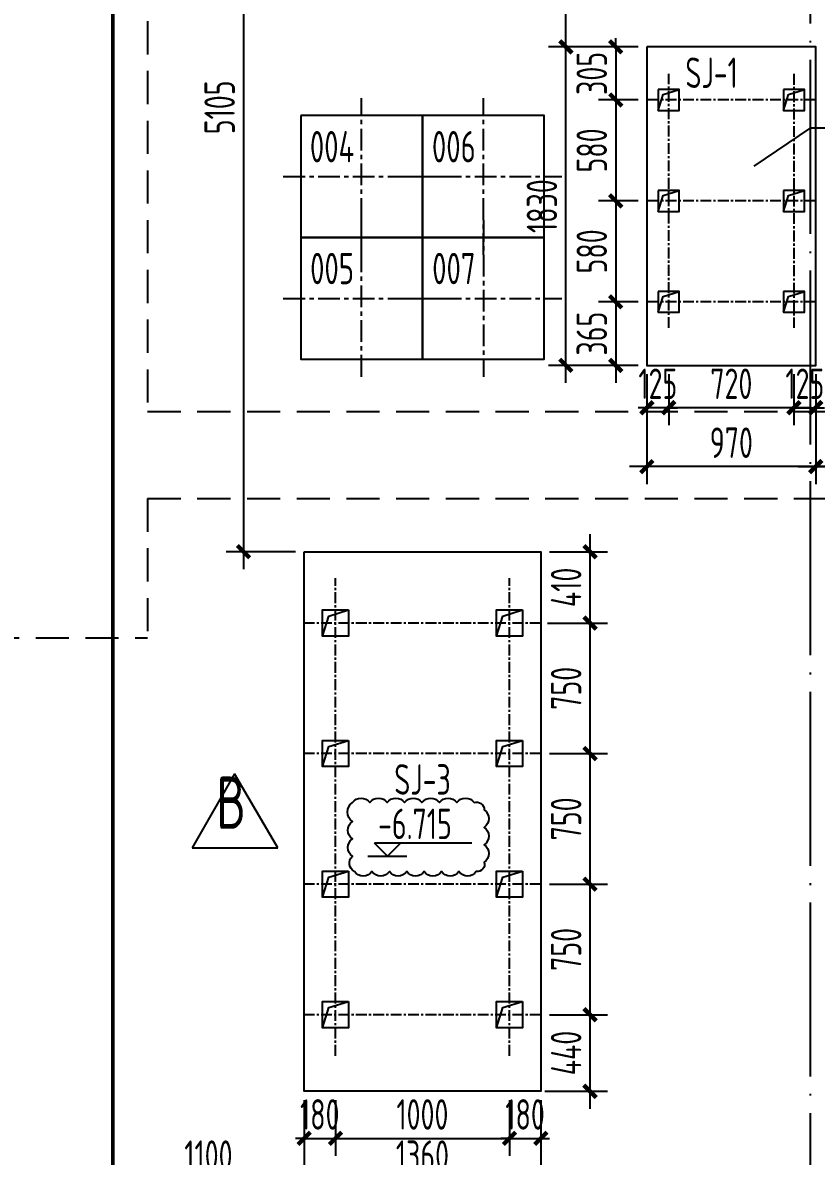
# Model space of a CAD drawing. Extents: x 214073 to 274589, y -287361 to -130190.
# Drawn here: x 227955 to 232517, y -205555 to -199043 of the extents above; entities that cross this region are included whole.
import ezdxf
from ezdxf.enums import TextEntityAlignment as Align

# ---------------------------------------------------------------- set-up
doc = ezdxf.new("R2010")
doc.units = 0
doc.header["$LTSCALE"] = 500
doc.header["$MEASUREMENT"] = 0
for name, pattern in [('CENTER', [2, 1.25, -0.25, 0.25, -0.25]), ('DASHED', [19.05, 12.7, -6.35]), ('DOTE', [2.42, 2, -0.2, 0.02, -0.2])]:
    doc.linetypes.add(name, pattern=pattern)
doc.layers.get('0').update_dxf_attribs({"linetype": 'CONTINUOUS'})
doc.layers.get('Defpoints').update_dxf_attribs({"linetype": 'CONTINUOUS'})
for name, color, linetype in [('1', 7, 'CONTINUOUS'), ('1_3PR_CIVI_D', 7, 'CONTINUOUS'), ('1_3PR_CIVI_E', 7, 'CONTINUOUS'), ('PRDWWP', 7, 'CONTINUOUS'), ('PRDWWP_CenterLine', 7, 'CONTINUOUS'), ('提资', 6, 'CONTINUOUS'), ('用于构件、墙体看线', 7, 'CONTINUOUS')]:
    doc.layers.add(name, color=color, linetype=linetype)
doc.styles.add('ACP1000普通样式', font='tssdeng.shx', dxfattribs={"width": 0.7, "bigfont": 'tssdchn.shx'})
doc.styles.add('TSSD_Dimension', font='Tssdeng.shx', dxfattribs={"width": 0.7, "bigfont": 'tssdchn.shx'})
doc.styles.add('TSSD_Label', font='Tssdeng.shx', dxfattribs={"width": 0.7, "bigfont": 'hztxt.shx'})
doc.styles.add('TSSD_Rein', font='Tssdeng.shx', dxfattribs={"width": 0.7, "bigfont": 'hztxt.shx'})
doc.dimstyles.new('_TCH_ARCH&&100', dxfattribs={"dimtxt": 175, "dimasz": 50, "dimexe": 100, "dimexo": 50, "dimgap": 50, "dimtad": 1, "dimdec": 0, "dimtxsty": 'TSSD_Rein', "dimblk": 'ARCHTICK', "dimcen": 2.5, "dimdle": 100, "dimclrd": 3, "dimclrt": 7, "dimazin": 2, "dimtfac": 1, "dimtdec": 0, "dimtix": 1, "dimtmove": 2, "dimatfit": 3, "dimarcsym": 0})

# ---------------------------------------------------------------- blocks, each defined once
blk = doc.blocks.new('_ArchTick')
at = {"color": 0, "const_width": 0.5}
blk.add_lwpolyline([(-0.71, -0.71), (0.71, 0.71)], dxfattribs=at)
blk = doc.blocks.new('*D2799')
at = {"layer": 'Defpoints', "color": 0, "transparency": 16777216}
for p in [(230932.8, -204741.9), (231216.1, -204741.9), (230907.2, -205181.9)]:
    blk.add_point(p, dxfattribs=at)
at = {"layer": '提资', "color": 3, "lineweight": -2, "transparency": 16777216}
blk.add_line((231216.1, -205281.9), (231216.1, -204641.9), dxfattribs=at)
at = {"layer": '提资', "color": 0, "lineweight": -2, "transparency": 16777216}
for p, q in [((230982.8, -204741.9), (231316.1, -204741.9)), ((230957.2, -205181.9), (231316.1, -205181.9))]:
    blk.add_line(p, q, dxfattribs=at)
at = {"layer": '提资', "color": 3, "lineweight": -2, "transparency": 16777216, "xscale": 50, "yscale": 50, "zscale": 50}
for p, rotation in [((231216.1, -204741.9), 90), ((231216.1, -205181.9), 270)]:
    blk.add_blockref('_ArchTick', p, dxfattribs=dict(at, rotation=rotation))
at = {"layer": '提资', "color": 7, "transparency": 16777216, "insert": (231078.6, -204961.9), "char_height": 175, "attachment_point": 5, "rotation": 90, "style": 'TSSD_Rein'}
blk.add_mtext('\\A1;440', dxfattribs=at)
blk = doc.blocks.new('*D2800')
at = {"layer": 'Defpoints', "color": 0, "transparency": 16777216}
for p in [(230932.4, -203991.9), (231216.1, -203991.9), (230932.8, -204741.9)]:
    blk.add_point(p, dxfattribs=at)
at = {"layer": '提资', "color": 3, "lineweight": -2, "transparency": 16777216}
blk.add_line((231216.1, -204841.9), (231216.1, -203891.9), dxfattribs=at)
at = {"layer": '提资', "color": 0, "lineweight": -2, "transparency": 16777216}
for p, q in [((230982.4, -203991.9), (231316.1, -203991.9)), ((230982.8, -204741.9), (231316.1, -204741.9))]:
    blk.add_line(p, q, dxfattribs=at)
at = {"layer": '提资', "color": 3, "lineweight": -2, "transparency": 16777216, "xscale": 50, "yscale": 50, "zscale": 50}
for p, rotation in [((231216.1, -203991.9), 90), ((231216.1, -204741.9), 270)]:
    blk.add_blockref('_ArchTick', p, dxfattribs=dict(at, rotation=rotation))
at = {"layer": '提资', "color": 7, "transparency": 16777216, "insert": (231078.6, -204366.9), "char_height": 175, "attachment_point": 5, "rotation": 90, "style": 'TSSD_Rein'}
blk.add_mtext('\\A1;750', dxfattribs=at)
blk = doc.blocks.new('*D2801')
at = {"layer": 'Defpoints', "color": 0, "transparency": 16777216}
for p in [(230932.4, -203241.9), (231216.1, -203241.9), (230932.4, -203991.9)]:
    blk.add_point(p, dxfattribs=at)
at = {"layer": '提资', "color": 3, "lineweight": -2, "transparency": 16777216}
blk.add_line((231216.1, -204091.9), (231216.1, -203141.9), dxfattribs=at)
at = {"layer": '提资', "color": 0, "lineweight": -2, "transparency": 16777216}
for p, q in [((230982.4, -203241.9), (231316.1, -203241.9)), ((230982.4, -203991.9), (231316.1, -203991.9))]:
    blk.add_line(p, q, dxfattribs=at)
at = {"layer": '提资', "color": 3, "lineweight": -2, "transparency": 16777216, "xscale": 50, "yscale": 50, "zscale": 50}
for p, rotation in [((231216.1, -203241.9), 90), ((231216.1, -203991.9), 270)]:
    blk.add_blockref('_ArchTick', p, dxfattribs=dict(at, rotation=rotation))
at = {"layer": '提资', "color": 7, "transparency": 16777216, "insert": (231078.6, -203616.9), "char_height": 175, "attachment_point": 5, "rotation": 90, "style": 'TSSD_Rein'}
blk.add_mtext('\\A1;750', dxfattribs=at)
blk = doc.blocks.new('*D2802')
at = {"layer": 'Defpoints', "color": 0, "transparency": 16777216}
for p in [(230921.9, -202491.9), (231216.1, -202491.9), (230932.4, -203241.9)]:
    blk.add_point(p, dxfattribs=at)
at = {"layer": '提资', "color": 3, "lineweight": -2, "transparency": 16777216}
blk.add_line((231216.1, -203341.9), (231216.1, -202391.9), dxfattribs=at)
at = {"layer": '提资', "color": 0, "lineweight": -2, "transparency": 16777216}
for p, q in [((230971.9, -202491.9), (231316.1, -202491.9)), ((230982.4, -203241.9), (231316.1, -203241.9))]:
    blk.add_line(p, q, dxfattribs=at)
at = {"layer": '提资', "color": 3, "lineweight": -2, "transparency": 16777216, "xscale": 50, "yscale": 50, "zscale": 50}
for p, rotation in [((231216.1, -202491.9), 90), ((231216.1, -203241.9), 270)]:
    blk.add_blockref('_ArchTick', p, dxfattribs=dict(at, rotation=rotation))
at = {"layer": '提资', "color": 7, "transparency": 16777216, "insert": (231078.6, -202866.9), "char_height": 175, "attachment_point": 5, "rotation": 90, "style": 'TSSD_Rein'}
blk.add_mtext('\\A1;750', dxfattribs=at)
blk = doc.blocks.new('*D2803')
at = {"layer": 'Defpoints', "color": 0, "transparency": 16777216}
for p in [(229752.8, -205181.9), (229572.8, -205232.3), (229752.8, -205452.3)]:
    blk.add_point(p, dxfattribs=at)
at = {"layer": '提资', "color": 0, "lineweight": -2, "transparency": 16777216}
for p, q in [((229752.8, -205231.9), (229752.8, -205552.3)), ((229572.8, -205282.3), (229572.8, -205552.3))]:
    blk.add_line(p, q, dxfattribs=at)
at = {"layer": '提资', "color": 3, "lineweight": -2, "transparency": 16777216}
for p, q in [((229572.8, -205452.3), (229522.8, -205452.3)), ((229572.8, -205452.3), (229752.8, -205452.3)), ((229752.8, -205452.3), (229802.8, -205452.3))]:
    blk.add_line(p, q, dxfattribs=at)
at = {"layer": '提资', "color": 3, "lineweight": -2, "transparency": 16777216, "xscale": 50, "yscale": 50, "zscale": 50}
blk.add_blockref('_ArchTick', (229572.8, -205452.3), dxfattribs=at)
at = {"layer": '提资', "color": 3, "lineweight": -2, "transparency": 16777216, "xscale": 50, "yscale": 50, "zscale": 50, "rotation": 180}
blk.add_blockref('_ArchTick', (229752.8, -205452.3), dxfattribs=at)
at = {"layer": '提资', "color": 7, "transparency": 16777216, "insert": (229662.8, -205314.8), "char_height": 175, "attachment_point": 5, "style": 'TSSD_Rein'}
blk.add_mtext('\\A1;180', dxfattribs=at)
blk = doc.blocks.new('*D2804')
at = {"layer": 'Defpoints', "color": 0, "transparency": 16777216}
for p in [(229752.8, -205181.9), (230752.8, -205181.9), (230752.8, -205452.3)]:
    blk.add_point(p, dxfattribs=at)
at = {"layer": '提资', "color": 0, "lineweight": -2, "transparency": 16777216}
for p, q in [((229752.8, -205231.9), (229752.8, -205552.3)), ((230752.8, -205231.9), (230752.8, -205552.3))]:
    blk.add_line(p, q, dxfattribs=at)
at = {"layer": '提资', "color": 3, "lineweight": -2, "transparency": 16777216}
blk.add_line((229652.8, -205452.3), (230852.8, -205452.3), dxfattribs=at)
at = {"layer": '提资', "color": 3, "lineweight": -2, "transparency": 16777216, "xscale": 50, "yscale": 50, "zscale": 50, "rotation": 180}
blk.add_blockref('_ArchTick', (229752.8, -205452.3), dxfattribs=at)
at = {"layer": '提资', "color": 3, "lineweight": -2, "transparency": 16777216, "xscale": 50, "yscale": 50, "zscale": 50}
blk.add_blockref('_ArchTick', (230752.8, -205452.3), dxfattribs=at)
at = {"layer": '提资', "color": 7, "transparency": 16777216, "insert": (230252.8, -205314.8), "char_height": 175, "attachment_point": 5, "style": 'TSSD_Rein'}
blk.add_mtext('\\A1;1000', dxfattribs=at)
blk = doc.blocks.new('*D2805')
at = {"layer": 'Defpoints', "color": 0, "transparency": 16777216}
for p in [(230752.8, -205181.9), (230932.8, -205232.3), (230932.8, -205452.3)]:
    blk.add_point(p, dxfattribs=at)
at = {"layer": '提资', "color": 0, "lineweight": -2, "transparency": 16777216}
for p, q in [((230752.8, -205231.9), (230752.8, -205552.3)), ((230932.8, -205282.3), (230932.8, -205552.3))]:
    blk.add_line(p, q, dxfattribs=at)
at = {"layer": '提资', "color": 3, "lineweight": -2, "transparency": 16777216}
for p, q in [((230752.8, -205452.3), (230702.8, -205452.3)), ((230752.8, -205452.3), (230932.8, -205452.3)), ((230932.8, -205452.3), (230982.8, -205452.3))]:
    blk.add_line(p, q, dxfattribs=at)
at = {"layer": '提资', "color": 3, "lineweight": -2, "transparency": 16777216, "xscale": 50, "yscale": 50, "zscale": 50}
blk.add_blockref('_ArchTick', (230752.8, -205452.3), dxfattribs=at)
at = {"layer": '提资', "color": 3, "lineweight": -2, "transparency": 16777216, "xscale": 50, "yscale": 50, "zscale": 50, "rotation": 180}
blk.add_blockref('_ArchTick', (230932.8, -205452.3), dxfattribs=at)
at = {"layer": '提资', "color": 7, "transparency": 16777216, "insert": (230842.8, -205314.8), "char_height": 175, "attachment_point": 5, "style": 'TSSD_Rein'}
blk.add_mtext('\\A1;180', dxfattribs=at)
blk = doc.blocks.new('*D2806')
at = {"layer": 'Defpoints', "color": 0, "transparency": 16777216}
for p in [(230932.8, -202081.9), (231216.1, -202081.9), (230932.8, -202491.9)]:
    blk.add_point(p, dxfattribs=at)
at = {"layer": '提资', "color": 3, "lineweight": -2, "transparency": 16777216}
blk.add_line((231216.1, -202591.9), (231216.1, -201981.9), dxfattribs=at)
at = {"layer": '提资', "color": 0, "lineweight": -2, "transparency": 16777216}
for p, q in [((230982.8, -202081.9), (231316.1, -202081.9)), ((230982.8, -202491.9), (231316.1, -202491.9))]:
    blk.add_line(p, q, dxfattribs=at)
at = {"layer": '提资', "color": 3, "lineweight": -2, "transparency": 16777216, "xscale": 50, "yscale": 50, "zscale": 50}
for p, rotation in [((231216.1, -202081.9), 90), ((231216.1, -202491.9), 270)]:
    blk.add_blockref('_ArchTick', p, dxfattribs=dict(at, rotation=rotation))
at = {"layer": '提资', "color": 7, "transparency": 16777216, "insert": (231078.6, -202286.9), "char_height": 175, "attachment_point": 5, "rotation": 90, "style": 'TSSD_Rein'}
blk.add_mtext('\\A1;410', dxfattribs=at)
blk = doc.blocks.new('*D2807')
at = {"layer": 'Defpoints', "color": 0, "transparency": 16777216}
for p in [(229572.8, -205181.9), (230932.8, -205181.9), (229572.8, -205689)]:
    blk.add_point(p, dxfattribs=at)
at = {"layer": '提资', "color": 0, "lineweight": -2, "transparency": 16777216}
for p, q in [((229572.8, -205231.9), (229572.8, -205789)), ((230932.8, -205231.9), (230932.8, -205789))]:
    blk.add_line(p, q, dxfattribs=at)
at = {"layer": '提资', "color": 3, "lineweight": -2, "transparency": 16777216}
blk.add_line((231032.8, -205689), (229472.8, -205689), dxfattribs=at)
at = {"layer": '提资', "color": 3, "lineweight": -2, "transparency": 16777216, "xscale": 50, "yscale": 50, "zscale": 50, "rotation": 180}
blk.add_blockref('_ArchTick', (229572.8, -205689), dxfattribs=at)
at = {"layer": '提资', "color": 3, "lineweight": -2, "transparency": 16777216, "xscale": 50, "yscale": 50, "zscale": 50}
blk.add_blockref('_ArchTick', (230932.8, -205689), dxfattribs=at)
at = {"layer": '提资', "color": 7, "transparency": 16777216, "insert": (230252.8, -205551.5), "char_height": 175, "attachment_point": 5, "style": 'TSSD_Rein'}
blk.add_mtext('\\A1;1360', dxfattribs=at)
blk = doc.blocks.new('*D2808')
at = {"layer": 'Defpoints', "color": 0, "transparency": 16777216}
for p in [(228473.1, -196976.9, 0), (229224.8, -202081.9), (229572.8, -202081.9, 0)]:
    blk.add_point(p, dxfattribs=at)
at = {"layer": '提资', "color": 3, "lineweight": -2, "transparency": 16777216}
blk.add_line((229224.8, -196876.9), (229224.8, -202181.9), dxfattribs=at)
at = {"layer": '提资', "color": 0, "lineweight": -2, "transparency": 16777216}
for p, q in [((228523.1, -196976.9), (229324.8, -196976.9)), ((229522.8, -202081.9), (229124.8, -202081.9))]:
    blk.add_line(p, q, dxfattribs=at)
at = {"layer": '提资', "color": 3, "lineweight": -2, "transparency": 16777216, "xscale": 50, "yscale": 50, "zscale": 50}
for p, rotation in [((229224.8, -196976.9), 90), ((229224.8, -202081.9), 270)]:
    blk.add_blockref('_ArchTick', p, dxfattribs=dict(at, rotation=rotation))
at = {"layer": '提资', "color": 7, "transparency": 16777216, "insert": (229087.3, -199529.4), "char_height": 175, "attachment_point": 5, "rotation": 90, "style": 'TSSD_Rein'}
blk.add_mtext('\\A1;5105', dxfattribs=at)
blk = doc.blocks.new('*D2809')
at = {"layer": 'Defpoints', "color": 0, "transparency": 16777216}
for p in [(231543.1, -201011.9), (232513.1, -201011.9), (231543.1, -201593.3)]:
    blk.add_point(p, dxfattribs=at)
at = {"layer": '提资', "color": 0, "lineweight": -2, "transparency": 16777216}
for p, q in [((231543.1, -201061.9), (231543.1, -201693.3)), ((232513.1, -201061.9), (232513.1, -201693.3))]:
    blk.add_line(p, q, dxfattribs=at)
at = {"layer": '提资', "color": 3, "lineweight": -2, "transparency": 16777216}
blk.add_line((232613.1, -201593.3), (231443.1, -201593.3), dxfattribs=at)
at = {"layer": '提资', "color": 3, "lineweight": -2, "transparency": 16777216, "xscale": 50, "yscale": 50, "zscale": 50, "rotation": 180}
blk.add_blockref('_ArchTick', (231543.1, -201593.3), dxfattribs=at)
at = {"layer": '提资', "color": 3, "lineweight": -2, "transparency": 16777216, "xscale": 50, "yscale": 50, "zscale": 50}
blk.add_blockref('_ArchTick', (232513.1, -201593.3), dxfattribs=at)
at = {"layer": '提资', "color": 7, "transparency": 16777216, "insert": (232028.1, -201455.8), "char_height": 175, "attachment_point": 5, "style": 'TSSD_Rein'}
blk.add_mtext('\\A1;970', dxfattribs=at)
blk = doc.blocks.new('*D2810')
at = {"layer": 'Defpoints', "color": 0, "transparency": 16777216}
for p in [(231543.1, -199181.9), (231363.8, -199486.9), (231543.1, -199486.9)]:
    blk.add_point(p, dxfattribs=at)
at = {"layer": '提资', "color": 3, "lineweight": -2, "transparency": 16777216}
for p, q in [((231363.8, -199181.9), (231363.8, -199131.9)), ((231363.8, -199181.9), (231363.8, -199486.9)), ((231363.8, -199486.9), (231363.8, -199536.9))]:
    blk.add_line(p, q, dxfattribs=at)
at = {"layer": '提资', "color": 0, "lineweight": -2, "transparency": 16777216}
for p, q in [((231493.1, -199181.9), (231263.8, -199181.9)), ((231493.1, -199486.9), (231263.8, -199486.9))]:
    blk.add_line(p, q, dxfattribs=at)
at = {"layer": '提资', "color": 3, "lineweight": -2, "transparency": 16777216, "xscale": 50, "yscale": 50, "zscale": 50}
for p, rotation in [((231363.8, -199181.9), 270), ((231363.8, -199486.9), 90)]:
    blk.add_blockref('_ArchTick', p, dxfattribs=dict(at, rotation=rotation))
at = {"layer": '提资', "color": 7, "transparency": 16777216, "insert": (231226.3, -199334.4), "char_height": 175, "attachment_point": 5, "rotation": 90, "style": 'TSSD_Rein'}
blk.add_mtext('\\A1;305', dxfattribs=at)
blk = doc.blocks.new('*D2811')
at = {"layer": 'Defpoints', "color": 0, "transparency": 16777216}
for p in [(231543.1, -200066.9), (231363.8, -200646.9), (231543.1, -200646.9)]:
    blk.add_point(p, dxfattribs=at)
at = {"layer": '提资', "color": 3, "lineweight": -2, "transparency": 16777216}
blk.add_line((231363.8, -199966.9), (231363.8, -200746.9), dxfattribs=at)
at = {"layer": '提资', "color": 0, "lineweight": -2, "transparency": 16777216}
for p, q in [((231493.1, -200066.9), (231263.8, -200066.9)), ((231493.1, -200646.9), (231263.8, -200646.9))]:
    blk.add_line(p, q, dxfattribs=at)
at = {"layer": '提资', "color": 3, "lineweight": -2, "transparency": 16777216, "xscale": 50, "yscale": 50, "zscale": 50}
for p, rotation in [((231363.8, -200066.9), 90), ((231363.8, -200646.9), 270)]:
    blk.add_blockref('_ArchTick', p, dxfattribs=dict(at, rotation=rotation))
at = {"layer": '提资', "color": 7, "transparency": 16777216, "insert": (231226.3, -200356.9), "char_height": 175, "attachment_point": 5, "rotation": 90, "style": 'TSSD_Rein'}
blk.add_mtext('\\A1;580', dxfattribs=at)
blk = doc.blocks.new('*D2812')
at = {"layer": 'Defpoints', "color": 0, "transparency": 16777216}
for p in [(231668.1, -201011.9), (232388.1, -201011.9), (231668.1, -201254.7)]:
    blk.add_point(p, dxfattribs=at)
at = {"layer": '提资', "color": 0, "lineweight": -2, "transparency": 16777216}
for p, q in [((231668.1, -201061.9), (231668.1, -201354.7)), ((232388.1, -201061.9), (232388.1, -201354.7))]:
    blk.add_line(p, q, dxfattribs=at)
at = {"layer": '提资', "color": 3, "lineweight": -2, "transparency": 16777216}
blk.add_line((232488.1, -201254.7), (231568.1, -201254.7), dxfattribs=at)
at = {"layer": '提资', "color": 3, "lineweight": -2, "transparency": 16777216, "xscale": 50, "yscale": 50, "zscale": 50, "rotation": 180}
blk.add_blockref('_ArchTick', (231668.1, -201254.7), dxfattribs=at)
at = {"layer": '提资', "color": 3, "lineweight": -2, "transparency": 16777216, "xscale": 50, "yscale": 50, "zscale": 50}
blk.add_blockref('_ArchTick', (232388.1, -201254.7), dxfattribs=at)
at = {"layer": '提资', "color": 7, "transparency": 16777216, "insert": (232028.1, -201117.2), "char_height": 175, "attachment_point": 5, "style": 'TSSD_Rein'}
blk.add_mtext('\\A1;720', dxfattribs=at)
blk = doc.blocks.new('*D2813')
at = {"layer": 'Defpoints', "color": 0, "transparency": 16777216}
for p in [(231077.2, -196976.9), (231543.1, -196976.9, 0), (231543.1, -199181.9, 0)]:
    blk.add_point(p, dxfattribs=at)
at = {"layer": '提资', "color": 3, "lineweight": -2, "transparency": 16777216}
blk.add_line((231077.2, -199281.9), (231077.2, -196876.9), dxfattribs=at)
at = {"layer": '提资', "color": 0, "lineweight": -2, "transparency": 16777216}
for p, q in [((231493.1, -196976.9), (230977.2, -196976.9)), ((231493.1, -199181.9), (230977.2, -199181.9))]:
    blk.add_line(p, q, dxfattribs=at)
at = {"layer": '提资', "color": 3, "lineweight": -2, "transparency": 16777216, "xscale": 50, "yscale": 50, "zscale": 50}
for p, rotation in [((231077.2, -196976.9), 90), ((231077.2, -199181.9), 270)]:
    blk.add_blockref('_ArchTick', p, dxfattribs=dict(at, rotation=rotation))
at = {"layer": '提资', "color": 7, "transparency": 16777216, "insert": (230939.7, -198079.4), "char_height": 175, "attachment_point": 5, "rotation": 90, "style": 'TSSD_Rein'}
blk.add_mtext('\\A1;2205', dxfattribs=at)
blk = doc.blocks.new('*D2814')
at = {"layer": 'Defpoints', "color": 0, "transparency": 16777216}
for p in [(233513.2, -200916.8, 0), (232513.1, -201011.9), (233513.2, -201593.3)]:
    blk.add_point(p, dxfattribs=at)
at = {"layer": '提资', "color": 0, "lineweight": -2, "transparency": 16777216}
for p, q in [((233513.2, -200966.8), (233513.2, -201693.3)), ((232513.1, -201061.9), (232513.1, -201693.3))]:
    blk.add_line(p, q, dxfattribs=at)
at = {"layer": '提资', "color": 3, "lineweight": -2, "transparency": 16777216}
blk.add_line((232413.1, -201593.3), (233613.2, -201593.3), dxfattribs=at)
at = {"layer": '提资', "color": 3, "lineweight": -2, "transparency": 16777216, "xscale": 50, "yscale": 50, "zscale": 50, "rotation": 180}
blk.add_blockref('_ArchTick', (232513.1, -201593.3), dxfattribs=at)
at = {"layer": '提资', "color": 3, "lineweight": -2, "transparency": 16777216, "xscale": 50, "yscale": 50, "zscale": 50}
blk.add_blockref('_ArchTick', (233513.2, -201593.3), dxfattribs=at)
at = {"layer": '提资', "color": 7, "transparency": 16777216, "insert": (233013.2, -201455.8), "char_height": 175, "attachment_point": 5, "style": 'TSSD_Rein'}
blk.add_mtext('\\A1;1000', dxfattribs=at)
blk = doc.blocks.new('*D2851')
at = {"layer": 'Defpoints', "color": 0, "transparency": 16777216}
for p in [(231543.1, -201011.9), (231668.1, -201011.9), (231543.1, -201254.7)]:
    blk.add_point(p, dxfattribs=at)
at = {"layer": '提资', "color": 0, "lineweight": -2, "transparency": 16777216}
for p, q in [((231543.1, -201061.9), (231543.1, -201354.7)), ((231668.1, -201061.9), (231668.1, -201354.7))]:
    blk.add_line(p, q, dxfattribs=at)
at = {"layer": '提资', "color": 3, "lineweight": -2, "transparency": 16777216}
for p, q in [((231543.1, -201254.7), (231493.1, -201254.7)), ((231668.1, -201254.7), (231543.1, -201254.7)), ((231668.1, -201254.7), (231718.1, -201254.7))]:
    blk.add_line(p, q, dxfattribs=at)
at = {"layer": '提资', "color": 3, "lineweight": -2, "transparency": 16777216, "xscale": 50, "yscale": 50, "zscale": 50}
blk.add_blockref('_ArchTick', (231543.1, -201254.7), dxfattribs=at)
at = {"layer": '提资', "color": 3, "lineweight": -2, "transparency": 16777216, "xscale": 50, "yscale": 50, "zscale": 50, "rotation": 180}
blk.add_blockref('_ArchTick', (231668.1, -201254.7), dxfattribs=at)
at = {"layer": '提资', "color": 7, "transparency": 16777216, "insert": (231605.6, -201117.2), "char_height": 175, "attachment_point": 5, "style": 'TSSD_Rein'}
blk.add_mtext('\\A1;125', dxfattribs=at)
blk = doc.blocks.new('*D2852')
at = {"layer": 'Defpoints', "color": 0, "transparency": 16777216}
for p in [(232388.1, -201011.9), (232513.1, -201011.9), (232513.1, -201254.7)]:
    blk.add_point(p, dxfattribs=at)
at = {"layer": '提资', "color": 0, "lineweight": -2, "transparency": 16777216}
for p, q in [((232388.1, -201061.9), (232388.1, -201354.7)), ((232513.1, -201061.9), (232513.1, -201354.7))]:
    blk.add_line(p, q, dxfattribs=at)
at = {"layer": '提资', "color": 3, "lineweight": -2, "transparency": 16777216}
for p, q in [((232388.1, -201254.7), (232338.1, -201254.7)), ((232388.1, -201254.7), (232513.1, -201254.7)), ((232513.1, -201254.7), (232563.1, -201254.7))]:
    blk.add_line(p, q, dxfattribs=at)
at = {"layer": '提资', "color": 3, "lineweight": -2, "transparency": 16777216, "xscale": 50, "yscale": 50, "zscale": 50}
blk.add_blockref('_ArchTick', (232388.1, -201254.7), dxfattribs=at)
at = {"layer": '提资', "color": 3, "lineweight": -2, "transparency": 16777216, "xscale": 50, "yscale": 50, "zscale": 50, "rotation": 180}
blk.add_blockref('_ArchTick', (232513.1, -201254.7), dxfattribs=at)
at = {"layer": '提资', "color": 7, "transparency": 16777216, "insert": (232450.6, -201117.2), "char_height": 175, "attachment_point": 5, "style": 'TSSD_Rein'}
blk.add_mtext('\\A1;125', dxfattribs=at)
blk = doc.blocks.new('*D2918')
at = {"layer": 'Defpoints', "color": 0, "transparency": 16777216}
for p in [(231543.1, -199486.9), (231363.8, -200066.9), (231543.1, -200066.9)]:
    blk.add_point(p, dxfattribs=at)
at = {"layer": '提资', "color": 3, "lineweight": -2, "transparency": 16777216}
blk.add_line((231363.8, -199386.9), (231363.8, -200166.9), dxfattribs=at)
at = {"layer": '提资', "color": 0, "lineweight": -2, "transparency": 16777216}
for p, q in [((231493.1, -199486.9), (231263.8, -199486.9)), ((231493.1, -200066.9), (231263.8, -200066.9))]:
    blk.add_line(p, q, dxfattribs=at)
at = {"layer": '提资', "color": 3, "lineweight": -2, "transparency": 16777216, "xscale": 50, "yscale": 50, "zscale": 50}
for p, rotation in [((231363.8, -199486.9), 90), ((231363.8, -200066.9), 270)]:
    blk.add_blockref('_ArchTick', p, dxfattribs=dict(at, rotation=rotation))
at = {"layer": '提资', "color": 7, "transparency": 16777216, "insert": (231226.3, -199776.9), "char_height": 175, "attachment_point": 5, "rotation": 90, "style": 'TSSD_Rein'}
blk.add_mtext('\\A1;580', dxfattribs=at)
blk = doc.blocks.new('*D2919')
at = {"layer": 'Defpoints', "color": 0, "transparency": 16777216}
for p in [(231077.2, -199181.9), (231543.1, -199181.9, 0), (231543.1, -201011.9, 0)]:
    blk.add_point(p, dxfattribs=at)
at = {"layer": '提资', "color": 3, "lineweight": -2, "transparency": 16777216}
blk.add_line((231077.2, -201111.9), (231077.2, -199081.9), dxfattribs=at)
at = {"layer": '提资', "color": 0, "lineweight": -2, "transparency": 16777216}
for p, q in [((231493.1, -199181.9), (230977.2, -199181.9)), ((231493.1, -201011.9), (230977.2, -201011.9))]:
    blk.add_line(p, q, dxfattribs=at)
at = {"layer": '提资', "color": 3, "lineweight": -2, "transparency": 16777216, "xscale": 50, "yscale": 50, "zscale": 50}
for p, rotation in [((231077.2, -199181.9), 90), ((231077.2, -201011.9), 270)]:
    blk.add_blockref('_ArchTick', p, dxfattribs=dict(at, rotation=rotation))
at = {"layer": '提资', "color": 7, "transparency": 16777216, "insert": (230939.7, -200096.9), "char_height": 175, "attachment_point": 5, "rotation": 90, "style": 'TSSD_Rein'}
blk.add_mtext('\\A1;1830', dxfattribs=at)
blk = doc.blocks.new('*D2854')
at = {"layer": 'Defpoints', "color": 0, "transparency": 16777216}
for p in [(228473.1, -205181.9), (229572.8, -205181.9), (228473.1, -205689)]:
    blk.add_point(p, dxfattribs=at)
at = {"layer": '提资', "color": 0, "lineweight": -2, "transparency": 16777216}
for p, q in [((228473.1, -205231.9), (228473.1, -205789)), ((229572.8, -205231.9), (229572.8, -205789))]:
    blk.add_line(p, q, dxfattribs=at)
at = {"layer": '提资', "color": 3, "lineweight": -2, "transparency": 16777216}
blk.add_line((229672.8, -205689), (228373.1, -205689), dxfattribs=at)
at = {"layer": '提资', "color": 3, "lineweight": -2, "transparency": 16777216, "xscale": 50, "yscale": 50, "zscale": 50, "rotation": 180}
blk.add_blockref('_ArchTick', (228473.1, -205689), dxfattribs=at)
at = {"layer": '提资', "color": 3, "lineweight": -2, "transparency": 16777216, "xscale": 50, "yscale": 50, "zscale": 50}
blk.add_blockref('_ArchTick', (229572.8, -205689), dxfattribs=at)
at = {"layer": '提资', "color": 7, "transparency": 16777216, "insert": (229023, -205551.5), "char_height": 175, "attachment_point": 5, "style": 'TSSD_Rein'}
blk.add_mtext('\\A1;1100', dxfattribs=at)
blk = doc.blocks.new('*D2855')
at = {"layer": 'Defpoints', "color": 0, "transparency": 16777216}
for p in [(231543.1, -200646.9), (231363.8, -201011.9), (231543.1, -201011.9)]:
    blk.add_point(p, dxfattribs=at)
at = {"layer": '提资', "color": 3, "lineweight": -2, "transparency": 16777216}
blk.add_line((231363.8, -200546.9), (231363.8, -201111.9), dxfattribs=at)
at = {"layer": '提资', "color": 0, "lineweight": -2, "transparency": 16777216}
for p, q in [((231493.1, -200646.9), (231263.8, -200646.9)), ((231493.1, -201011.9), (231263.8, -201011.9))]:
    blk.add_line(p, q, dxfattribs=at)
at = {"layer": '提资', "color": 3, "lineweight": -2, "transparency": 16777216, "xscale": 50, "yscale": 50, "zscale": 50}
for p, rotation in [((231363.8, -200646.9), 90), ((231363.8, -201011.9), 270)]:
    blk.add_blockref('_ArchTick', p, dxfattribs=dict(at, rotation=rotation))
at = {"layer": '提资', "color": 7, "transparency": 16777216, "insert": (231226.3, -200829.4), "char_height": 175, "attachment_point": 5, "rotation": 90, "style": 'TSSD_Rein'}
blk.add_mtext('\\A1;365', dxfattribs=at)

msp = doc.modelspace()

# ---------------------------------------------------------------- linework, layer by layer
at = {"layer": '1', "color": 2}
for p, q in [((229172.7, -203357.2), (228929.2, -203783.4)), ((229421.1, -203783.4), (229172.7, -203357.2)), ((228929.2, -203783.4), (229421.1, -203783.4))]:
    msp.add_line(p, q, dxfattribs=at)
msp.add_lwpolyline([(229850.2, -203523.7, -0.520567), (229950.2, -203523.7, -0.520567), (230050.2, -203523.7, -0.520567), (230150.2, -203523.7, -0.520567), (230250.2, -203523.7, -0.520567), (230350.2, -203523.7, -0.520567), (230450.2, -203523.7, -0.520567), (230550.2, -203523.7, -0.520567), (230608.5, -203565.5, -0.520567), (230608.5, -203665.5, -0.520567), (230608.5, -203765.5, -0.520567), (230608.5, -203865.5, -0.520567), (230562.6, -203919.6, -0.520567), (230462.6, -203919.6, -0.520567), (230362.6, -203919.6, -0.520567), (230262.6, -203919.6, -0.520567), (230162.6, -203919.6, -0.520567), (230062.6, -203919.6, -0.520567), (229962.6, -203919.6, -0.520567), (229862.6, -203919.6, -0.520567), (229850.2, -203832, -0.520567), (229850.2, -203732, -0.520567), (229850.2, -203632, -0.520567)], format="xyb", close=True, dxfattribs=at)
at = {"layer": '1_3PR_CIVI_D', "color": 1, "const_width": 20}
msp.add_lwpolyline([(228473.1, -210976.9), (228473.1, -196976.9)], dxfattribs=at)
at = {"layer": '1_3PR_CIVI_E', "color": 6, "linetype": 'DOTE'}
msp.add_line((232483.1, -214776.9), (232483.1, -195176.7), dxfattribs=at)
at = {"layer": 'PRDWWP', "color": 3}
for points in [[(229553.1, -199576.9), (229553.1, -200276.9), (230253.1, -200276.9), (230253.1, -199576.9)], [(230253.1, -199576.9), (230253.1, -200276.9), (230953.1, -200276.9), (230953.1, -199576.9)], [(229553.1, -200276.9), (229553.1, -200976.9), (230253.1, -200976.9), (230253.1, -200276.9)], [(230953.1, -200276.9), (230253.1, -200276.9), (230253.1, -200976.9), (230953.1, -200976.9)]]:
    msp.add_lwpolyline(points, close=True, dxfattribs=at)
at = {"layer": '提资', "color": 254, "linetype": 'CENTER', "ltscale": 0.1}
for p, q in [((231668.1, -200796.9), (231668.1, -199336.9)), ((232388.1, -199336.9), (232388.1, -200796.9)), ((232513.1, -199486.9), (231543.1, -199486.9)), ((232513.1, -200066.9), (231543.1, -200066.9)), ((232513.1, -200646.9), (231543.1, -200646.9)), ((229752.8, -204977.6), (229752.8, -202234.8)), ((230752.8, -204977.6), (230752.8, -202234.8)), ((230932.8, -202491.9), (229572.8, -202491.9)), ((230932.8, -203241.9), (229572.8, -203241.9)), ((230932.8, -203991.9), (229572.8, -203991.9)), ((230932.8, -204741.9), (229572.8, -204741.9))]:
    msp.add_line(p, q, dxfattribs=at)
at = {"layer": '提资', "color": 254, "linetype": 'CENTER', "ltscale": 0.2}
for p, q in [((229903.1, -200376.9), (229903.1, -199476.9)), ((230603.1, -200376.9), (230603.1, -199476.9)), ((229453.1, -199926.9), (230353.1, -199926.9)), ((230153.1, -199926.9), (231053.1, -199926.9)), ((229903.1, -201076.9), (229903.1, -200176.9)), ((230603.1, -200176.9), (230603.1, -201076.9)), ((229453.1, -200626.9), (230353.1, -200626.9)), ((230153.1, -200626.9), (231053.1, -200626.9))]:
    msp.add_line(p, q, dxfattribs=at)
at = {"layer": '提资', "color": 0, "ltscale": 0.001}
for p, q in [((232483.2, -199646.1, 0), (232156.9, -199867.8, 0)), ((232483.2, -199646.1, 0), (232707.3, -199646.1, 0)), ((230051.4, -203831.7), (229976.4, -203756.7)), ((230536, -203756.7), (229976.4, -203756.7)), ((230051.4, -203831.7), (230126.4, -203756.7)), ((229939.4, -203831.7), (230163.5, -203831.7))]:
    msp.add_line(p, q, dxfattribs=at)
at = {"layer": '提资', "ltscale": 0.001}
for points in [[(231543.1, -199181.9), (231543.1, -201011.9), (232513.1, -201011.9), (232513.1, -199181.9)], [(229572.8, -202081.9), (230932.8, -202081.9), (230932.8, -205181.9), (229572.8, -205181.9)], [(229827.8, -202416.9), (229827.8, -202566.9), (229677.8, -202566.9), (229677.8, -202416.9)], [(230827.8, -202416.9), (230827.8, -202566.9), (230677.8, -202566.9), (230677.8, -202416.9)], [(229827.8, -203166.9), (229827.8, -203316.9), (229677.8, -203316.9), (229677.8, -203166.9)], [(230827.8, -203166.9), (230827.8, -203316.9), (230677.8, -203316.9), (230677.8, -203166.9)], [(229827.8, -203916.9), (229827.8, -204066.9), (229677.8, -204066.9), (229677.8, -203916.9)], [(230827.8, -203916.9), (230827.8, -204066.9), (230677.8, -204066.9), (230677.8, -203916.9)], [(229827.8, -204666.9), (229827.8, -204816.9), (229677.8, -204816.9), (229677.8, -204666.9)], [(230827.8, -204666.9), (230827.8, -204816.9), (230677.8, -204816.9), (230677.8, -204666.9)]]:
    msp.add_lwpolyline(points, close=True, dxfattribs=at)
at = {"layer": '提资'}
for points in [[(231608.1, -199426.9), (231608.1, -199546.9), (231728.1, -199546.9), (231728.1, -199426.9)], [(232328.1, -199426.9), (232328.1, -199546.9), (232448.1, -199546.9), (232448.1, -199426.9)], [(231608.1, -200006.9), (231608.1, -200126.9), (231728.1, -200126.9), (231728.1, -200006.9)], [(232328.1, -200006.9), (232328.1, -200126.9), (232448.1, -200126.9), (232448.1, -200006.9)], [(231608.1, -200586.9), (231608.1, -200706.9), (231728.1, -200706.9), (231728.1, -200586.9)], [(232328.1, -200586.9), (232328.1, -200706.9), (232448.1, -200706.9), (232448.1, -200586.9)]]:
    msp.add_lwpolyline(points, close=True, dxfattribs=at)
at = {"layer": '提资', "ltscale": 0.001}
for points in [[(231608.1, -199546.9), (231637, -199455.3), (231728.1, -199426.9)], [(232328.1, -199546.9), (232357, -199455.3), (232448.1, -199426.9)], [(231608.1, -200126.9), (231637, -200035.3), (231728.1, -200006.9)], [(232328.1, -200126.9), (232357, -200035.3), (232448.1, -200006.9)], [(231608.1, -200706.9), (231637, -200615.3), (231728.1, -200586.9)], [(232328.1, -200706.9), (232357, -200615.3), (232448.1, -200586.9)], [(229677.8, -202566.9), (229714.5, -202451.4), (229827.8, -202416.9)], [(230677.8, -202566.9), (230714.5, -202451.4), (230827.8, -202416.9)], [(229677.8, -203316.9), (229714.5, -203201.4), (229827.8, -203166.9)], [(230677.8, -203316.9), (230714.5, -203201.4), (230827.8, -203166.9)], [(229677.8, -204066.9), (229714.5, -203951.4), (229827.8, -203916.9)], [(230677.8, -204066.9), (230714.5, -203951.4), (230827.8, -203916.9)], [(229677.8, -204816.9), (229714.5, -204701.4), (229827.8, -204666.9)], [(230677.8, -204816.9), (230714.5, -204701.4), (230827.8, -204666.9)]]:
    msp.add_lwpolyline(points, dxfattribs=at)
at = {"layer": '用于构件、墙体看线', "linetype": 'DASHED', "ltscale": 0.03}
for p, q in [((228673.1, -196176.9), (228673.1, -201276.9)), ((228673.1, -201276.9), (242073.1, -201276.9)), ((228673.1, -201776.9), (242073.1, -201776.9)), ((228673.1, -201776.9), (228673.1, -202576.9)), ((225173.1, -202576.9), (228673.1, -202576.9))]:
    msp.add_line(p, q, dxfattribs=at)

# ---------------------------------------------------------------- texts
at = {"layer": '1', "color": 2, "style": 'TSSD_Label', "width": 0.7}
msp.add_text('B', height=300, dxfattribs=at).set_placement((229239.2, -203763.4), align=Align.BOTTOM_RIGHT)
at = {"layer": 'PRDWWP_CenterLine', "color": 3, "style": 'TSSD_Dimension', "width": 0.7}
for s, p in [('004', (229733.4, -199755.3)), ('006', (230433.4, -199755.3)), ('005', (229733.4, -200455.3)), ('007', (230433.4, -200455.3))]:
    msp.add_text(s, height=180, dxfattribs=at).set_placement(p, align=Align.MIDDLE_CENTER)
at = {"layer": '提资', "color": 0, "ltscale": 0.001, "style": 'ACP1000普通样式', "width": 0.7}
for s, p in [('SJ-1', (231764.1, -199417.9)), ('SJ-3', (230091, -203477.8)), ('-6.715', (229997.7, -203732.8))]:
    msp.add_text(s, height=175, dxfattribs=at).set_placement(p)

# ---------------------------------------------------------------- dimensions: what is measured, and where the dimension line sits
at = {"layer": '提资', "color": 3}
for base, p1, p2, angle, picture, middle in [((229224.8, -202081.9, 0), (228473.1, -196976.9), (229572.8, -202081.9), 90, '*D2808', (229087.3, -199529.4, 0)), ((231077.2, -196976.9, 0), (231543.1, -199181.9), (231543.1, -196976.9), 90, '*D2813', (230939.7, -198079.4, 0)), ((231077.2, -199181.9, 0), (231543.1, -201011.9), (231543.1, -199181.9), 90, '*D2919', (230939.7, -200096.9, 0)), ((231363.8, -199486.9), (231543.1, -199181.9), (231543.1, -199486.9), 270, '*D2810', (231226.3, -199334.4)), ((231363.8, -200066.9), (231543.1, -199486.9), (231543.1, -200066.9), 270, '*D2918', (231226.3, -199776.9)), ((231363.8, -200646.9), (231543.1, -200066.9), (231543.1, -200646.9), 270, '*D2811', (231226.3, -200356.9)), ((231363.8, -201011.9), (231543.1, -200646.9), (231543.1, -201011.9), 270, '*D2855', (231226.3, -200829.4)), ((232513.1, -201254.7), (232388.1, -201011.9), (232513.1, -201011.9), 180, '*D2852', (232450.6, -201117.2)), ((231216.1, -202081.9), (230932.8, -202491.9), (230932.8, -202081.9), 270, '*D2806', (231078.6, -202286.9)), ((231216.1, -202491.9), (230932.4, -203241.9), (230921.9, -202491.9), 270, '*D2802', (231078.6, -202866.9)), ((231216.1, -203241.9), (230932.4, -203991.9), (230932.4, -203241.9), 270, '*D2801', (231078.6, -203616.9)), ((231216.1, -203991.9), (230932.8, -204741.9), (230932.4, -203991.9), 270, '*D2800', (231078.6, -204366.9)), ((231216.1, -204741.9), (230907.2, -205181.9), (230932.8, -204741.9), 270, '*D2799', (231078.6, -204961.9)), ((228473.1, -205689), (229572.8, -205181.9), (228473.1, -205181.9), 180, '*D2854', (229023, -205551.5)), ((229752.8, -205452.3), (229572.8, -205232.3), (229752.8, -205181.9), 180, '*D2803', (229662.8, -205314.8)), ((229572.8, -205689), (230932.8, -205181.9), (229572.8, -205181.9), 180, '*D2807', (230252.8, -205551.5)), ((230752.8, -205452.3), (229752.8, -205181.9), (230752.8, -205181.9), 180, '*D2804', (230252.8, -205314.8)), ((230932.8, -205452.3), (230752.8, -205181.9), (230932.8, -205232.3), 180, '*D2805', (230842.8, -205314.8))]:
    dim = msp.add_linear_dim(base=base, p1=p1, p2=p2, angle=angle, dimstyle='_TCH_ARCH&&100', override={"dimfxl": 100}, dxfattribs=at)
    dim.commit()
    dim.dimension.update_dxf_attribs({"geometry": picture, "text_midpoint": middle})
for base, p1, p2, picture, middle in [((233513.2, -201593.3), (232513.1, -201011.9), (233513.2, -200916.8, 0), '*D2814', (233013.2, -201455.8)), ((231543.1, -201254.7), (231668.1, -201011.9), (231543.1, -201011.9), '*D2851', (231605.6, -201117.2)), ((231543.1, -201593.3), (232513.1, -201011.9), (231543.1, -201011.9), '*D2809', (232028.1, -201455.8)), ((231668.1, -201254.7), (232388.1, -201011.9), (231668.1, -201011.9), '*D2812', (232028.1, -201117.2))]:
    dim = msp.add_linear_dim(base=base, p1=p1, p2=p2, dimstyle='_TCH_ARCH&&100', override={"dimfxl": 100}, dxfattribs=at)
    dim.commit()
    dim.dimension.update_dxf_attribs({"geometry": picture, "text_midpoint": middle})

doc.saveas('drawing.dxf')
